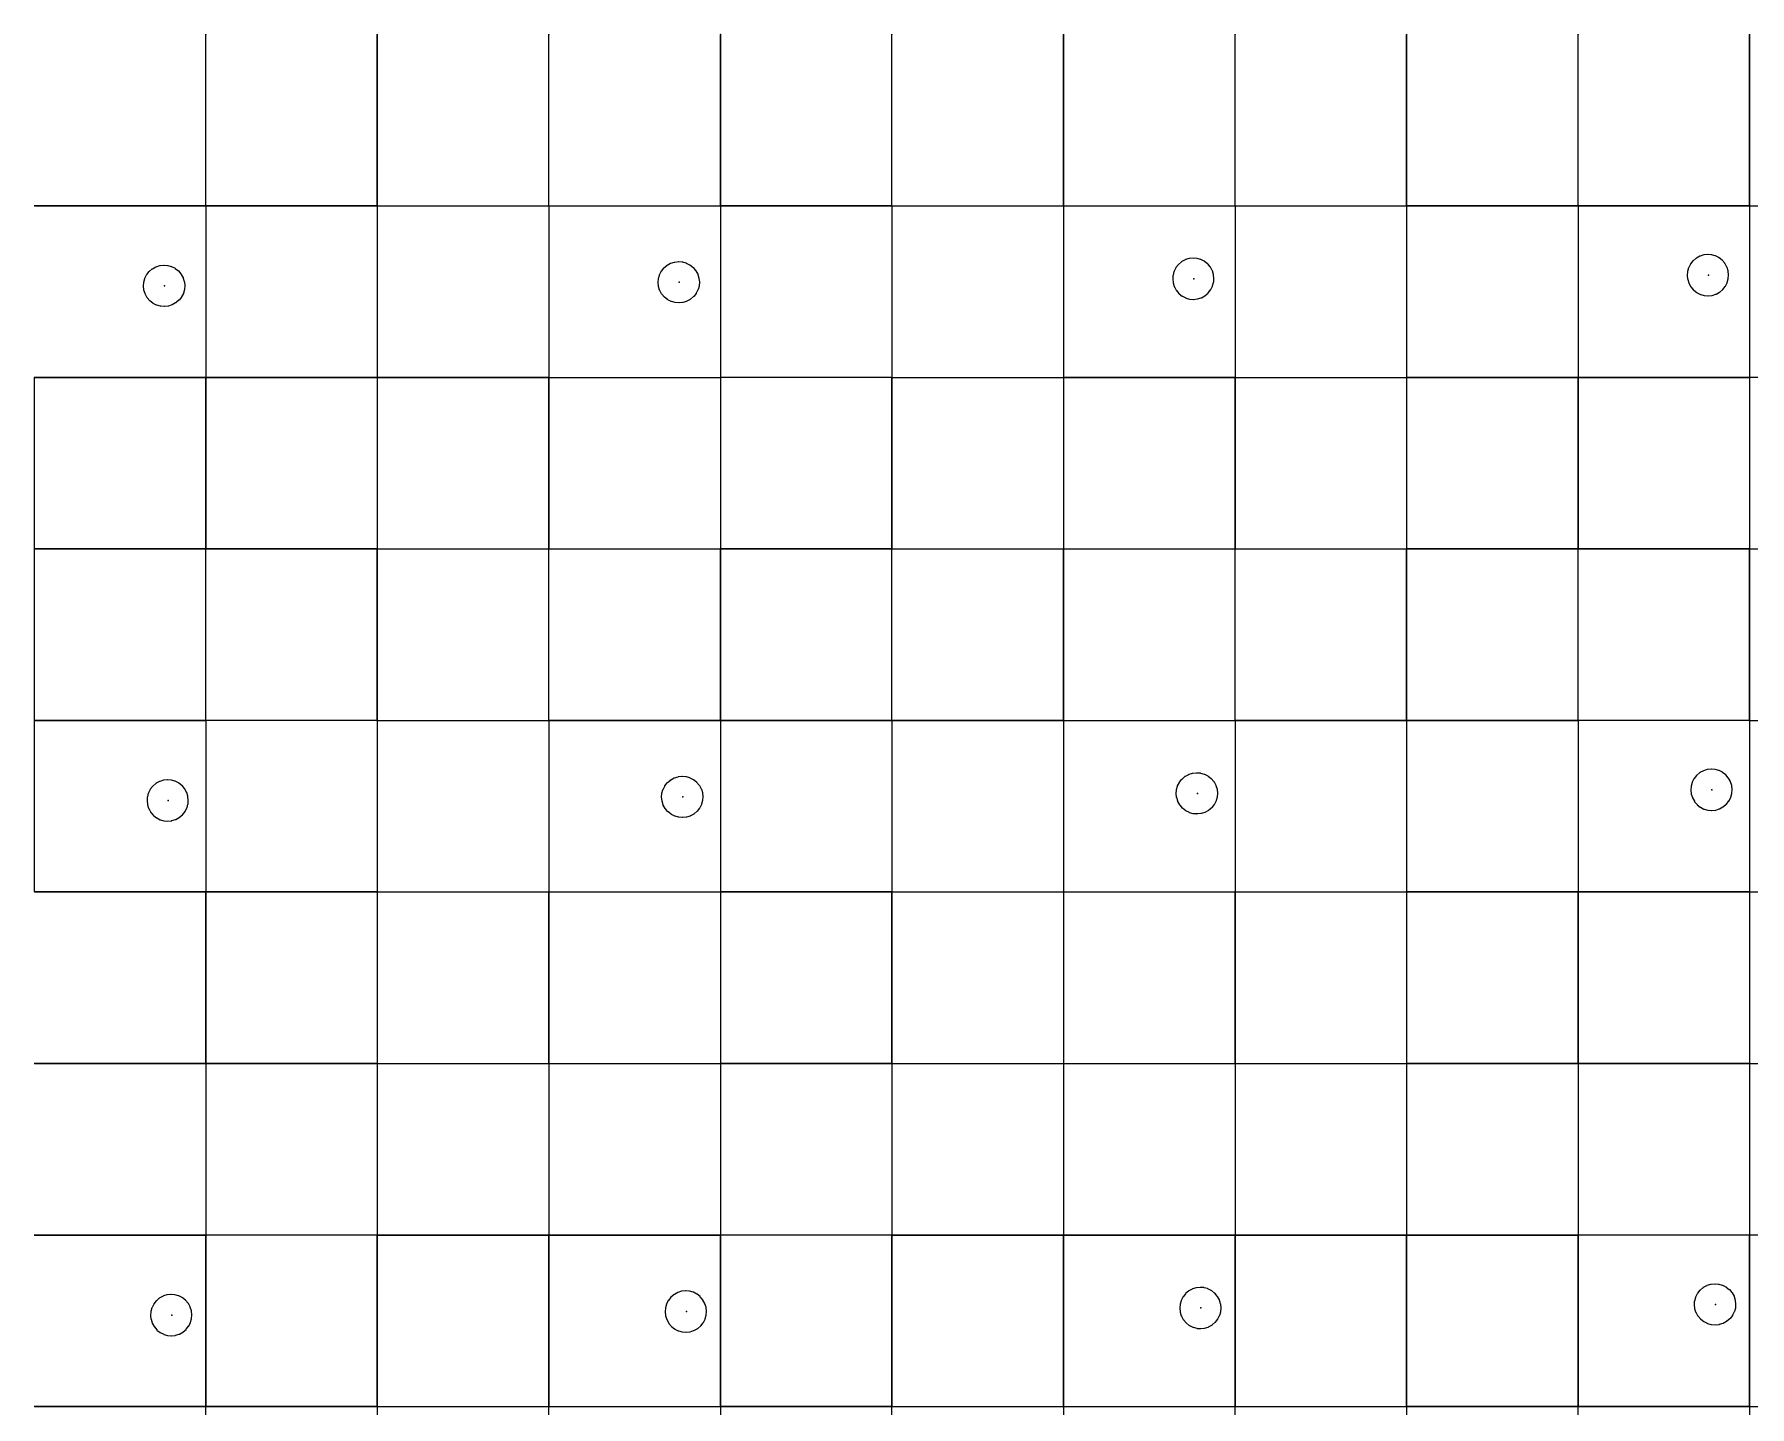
# Model space of a CAD drawing. Header units: metres. Extents: x 0 to 398, y -24 to 612.
# Drawn here: x 171 to 261, y 135 to 207 of the extents above; entities that cross this region are included whole.
import ezdxf

# ---------------------------------------------------------------- set-up
doc = ezdxf.new("R2010")
doc.units = ezdxf.units.M
doc.layers.add('LAYER_01_CUT', color=7, linetype='Continuous')
doc.layers.add('LAYER_04_GRID', color=7, linetype='Continuous')

msp = doc.modelspace()

# ---------------------------------------------------------------- linework, layer by layer
at = {"layer": 'LAYER_01_CUT'}
for points in [[(180, 198.006), (180, 207), (180, 206.994)], [(188.994, 207), (189, 207), (189, 198.006), (189, 198), (189, 189.006)], [(189, 207), (189, 206.994)], [(198, 198.006), (198, 207), (198, 206.994)], [(206.994, 207), (207, 207), (207, 198.006), (207, 198), (207, 189.006)], [(207, 207), (207, 206.994)], [(216, 198.006), (216, 207), (216, 206.994)], [(224.994, 207), (225, 207), (225, 198.006), (225, 198), (225, 189.006)], [(225, 207), (225, 206.994)], [(234, 198.006), (234, 207), (234, 206.994)], [(242.994, 207), (243, 207), (243, 198.006), (243, 198), (243, 189.006)], [(243, 207), (243, 206.994)], [(252, 198.006), (252, 207), (252, 206.994)], [(260.994, 207), (261, 207), (261, 198.006), (261, 198), (261, 189.006)], [(261, 207), (261, 206.994)], [(180, 198), (180, 206.994)], [(189, 198), (189, 206.994)], [(198, 198), (198, 206.994)], [(207, 198), (207, 206.994)], [(216, 198), (216, 206.994)], [(225, 198), (225, 206.994)], [(234, 198), (234, 206.994)], [(243, 198), (243, 206.994)], [(252, 198), (252, 206.994)], [(261, 198), (261, 206.994)], [(179.994, 198), (171, 198)], [(171.006, 198), (171, 198)], [(171.006, 198), (180, 198)], [(179.994, 198), (180, 198), (180, 189.006)], [(180, 198), (180, 198.006)], [(180, 198), (180, 197.994)], [(180, 198), (188.994, 198)], [(180, 198), (180.006, 198)], [(189, 198), (180.006, 198)], [(189, 198), (188.994, 198)], [(189, 198), (189, 197.994)], [(189, 198), (197.994, 198)], [(189, 198), (189.006, 198)], [(189.006, 198), (198, 198)], [(197.994, 198), (198, 198), (198, 189.006)], [(198, 198), (198, 198.006)], [(198.006, 198), (198, 198)], [(198, 198), (198, 197.994)], [(198, 198), (206.994, 198)], [(198.006, 198), (207, 198)], [(207, 198), (206.994, 198)], [(207, 198), (207, 197.994)], [(207, 198), (215.994, 198)], [(207, 198), (207.006, 198)], [(216, 198), (207.006, 198)], [(215.994, 198), (216, 198), (216, 189.006)], [(216, 198), (216, 198.006)], [(216, 198), (216, 197.994)], [(216, 198), (224.994, 198)], [(216, 198), (216.006, 198)], [(216.006, 198), (225, 198)], [(224.994, 198), (225, 198)], [(225.006, 198), (225, 198)], [(225, 198), (225, 197.994)], [(225, 198), (233.994, 198)], [(225.006, 198), (234, 198)], [(233.994, 198), (234, 198), (234, 189.006)], [(234, 198), (234, 198.006)], [(234, 198), (234, 197.994)], [(234, 198), (242.994, 198)], [(234, 198), (234.006, 198)], [(234.006, 198), (243, 198)], [(242.994, 198), (243, 198)], [(251.994, 198), (243, 198)], [(243.006, 198), (243, 198)], [(243, 198), (243, 197.994)], [(243.006, 198), (252, 198)], [(251.994, 198), (252, 198), (252, 189.006)], [(252, 198), (252, 198.006)], [(252, 198), (252, 197.994)], [(252, 198), (260.994, 198)], [(252, 198), (252.006, 198)], [(261, 198), (252.006, 198)], [(261, 198), (260.994, 198)], [(261, 198), (261, 197.994)], [(261, 198), (269.994, 198)], [(261, 198), (261.006, 198)], [(180, 197.994), (180, 189)], [(189, 197.994), (189, 189)], [(198, 197.994), (198, 189)], [(207, 197.994), (207, 189)], [(216, 197.994), (216, 189)], [(225, 197.994), (225, 189)], [(234, 197.994), (234, 189)], [(243, 197.994), (243, 189)], [(252, 197.994), (252, 189)], [(261, 197.994), (261, 189)], [(259.026, 193.299), (259.034, 193.301), (259.222, 193.358), (259.23, 193.361), (259.238, 193.365), (259.415, 193.461), (259.422, 193.466), (259.436, 193.477), (259.591, 193.608), (259.597, 193.615), (259.722, 193.774), (259.727, 193.781), (259.731, 193.789), (259.82, 193.966), (259.824, 193.974), (259.826, 193.982), (259.877, 194.165), (259.879, 194.173), (259.88, 194.181), (259.895, 194.36), (259.895, 194.368), (259.894, 194.376), (259.875, 194.566), (259.874, 194.575), (259.872, 194.583), (259.814, 194.771), (259.811, 194.779), (259.807, 194.787), (259.711, 194.964), (259.706, 194.971), (259.695, 194.985), (259.564, 195.14), (259.558, 195.146), (259.398, 195.271), (259.391, 195.276), (259.384, 195.28), (259.206, 195.369), (259.198, 195.372), (259.19, 195.375), (259.007, 195.426), (258.999, 195.428), (258.991, 195.429), (258.812, 195.444), (258.804, 195.444), (258.796, 195.443), (258.606, 195.424), (258.597, 195.422), (258.589, 195.42), (258.401, 195.363), (258.393, 195.36), (258.385, 195.356), (258.208, 195.26), (258.201, 195.255), (258.187, 195.244), (258.032, 195.113), (258.026, 195.106), (257.901, 194.947), (257.896, 194.94), (257.892, 194.932), (257.803, 194.755), (257.8, 194.747), (257.797, 194.739), (257.746, 194.556), (257.744, 194.548), (257.743, 194.54), (257.729, 194.361), (257.728, 194.353), (257.729, 194.345), (257.748, 194.155), (257.75, 194.146), (257.752, 194.138), (257.809, 193.95), (257.812, 193.942), (257.816, 193.934), (257.912, 193.757), (257.917, 193.75), (257.928, 193.736), (258.059, 193.581), (258.066, 193.575), (258.225, 193.45), (258.232, 193.445), (258.24, 193.441), (258.417, 193.352), (258.425, 193.349), (258.433, 193.346), (258.616, 193.295), (258.624, 193.293), (258.632, 193.292), (258.811, 193.278), (258.819, 193.277), (258.827, 193.278), (259.018, 193.297), (259.026, 193.299)], [(177.234, 192.886), (177.227, 192.891), (177.068, 193.016), (177.061, 193.022), (176.93, 193.177), (176.919, 193.19), (176.914, 193.198), (176.818, 193.375), (176.814, 193.383), (176.811, 193.391), (176.754, 193.579), (176.752, 193.587), (176.75, 193.595), (176.731, 193.785), (176.73, 193.794), (176.731, 193.801), (176.745, 193.98), (176.746, 193.988), (176.748, 193.996), (176.799, 194.18), (176.802, 194.188), (176.805, 194.196), (176.894, 194.373), (176.898, 194.381), (176.903, 194.388), (177.028, 194.547), (177.034, 194.554), (177.189, 194.685), (177.203, 194.696), (177.21, 194.701), (177.387, 194.797), (177.395, 194.8), (177.403, 194.803), (177.591, 194.861), (177.599, 194.863), (177.608, 194.864), (177.798, 194.884), (177.806, 194.884), (177.814, 194.884), (177.993, 194.869), (178.001, 194.868), (178.009, 194.866), (178.192, 194.816), (178.2, 194.813), (178.208, 194.81), (178.386, 194.721), (178.393, 194.716), (178.4, 194.711), (178.56, 194.586), (178.566, 194.58), (178.697, 194.425), (178.708, 194.412), (178.713, 194.404), (178.809, 194.228), (178.813, 194.22), (178.816, 194.212), (178.873, 194.024), (178.876, 194.015), (178.877, 194.007), (178.896, 193.817), (178.897, 193.809), (178.896, 193.801), (178.882, 193.622), (178.881, 193.614), (178.879, 193.606), (178.828, 193.422), (178.825, 193.414), (178.822, 193.407), (178.733, 193.229), (178.729, 193.222), (178.724, 193.214), (178.599, 193.055), (178.593, 193.049), (178.438, 192.918), (178.424, 192.906), (178.417, 192.902), (178.24, 192.806), (178.232, 192.802), (178.224, 192.799), (178.036, 192.741), (178.028, 192.739), (178.019, 192.738), (177.829, 192.718), (177.821, 192.718), (177.813, 192.718), (177.634, 192.733), (177.626, 192.734), (177.618, 192.736), (177.435, 192.787), (177.427, 192.789), (177.419, 192.793), (177.242, 192.882), (177.234, 192.886)], [(205.896, 194.003), (205.896, 193.995), (205.896, 193.987), (205.881, 193.808), (205.88, 193.8), (205.878, 193.792), (205.827, 193.609), (205.825, 193.601), (205.821, 193.593), (205.732, 193.416), (205.728, 193.408), (205.723, 193.401), (205.598, 193.242), (205.592, 193.235), (205.437, 193.104), (205.423, 193.093), (205.416, 193.088), (205.239, 192.992), (205.231, 192.988), (205.223, 192.985), (205.035, 192.928), (205.027, 192.926), (205.019, 192.924), (204.829, 192.905), (204.82, 192.904), (204.813, 192.905), (204.634, 192.92), (204.626, 192.921), (204.618, 192.922), (204.434, 192.973), (204.426, 192.976), (204.418, 192.979), (204.241, 193.068), (204.233, 193.072), (204.226, 193.077), (204.067, 193.203), (204.06, 193.208), (203.929, 193.363), (203.918, 193.377), (203.913, 193.384), (203.817, 193.561), (203.814, 193.569), (203.811, 193.577), (203.753, 193.765), (203.751, 193.773), (203.75, 193.782), (203.73, 193.972), (203.73, 193.98), (203.73, 193.988), (203.745, 194.167), (203.746, 194.175), (203.748, 194.183), (203.798, 194.366), (203.801, 194.374), (203.804, 194.382), (203.893, 194.56), (203.898, 194.567), (203.903, 194.574), (204.028, 194.734), (204.034, 194.74), (204.189, 194.871), (204.202, 194.882), (204.21, 194.887), (204.387, 194.983), (204.394, 194.987), (204.403, 194.99), (204.59, 195.047), (204.599, 195.05), (204.607, 195.051), (204.797, 195.07), (204.805, 195.071), (204.813, 195.071), (204.992, 195.056), (205, 195.055), (205.008, 195.053), (205.192, 195.002), (205.2, 195), (205.207, 194.996), (205.385, 194.907), (205.392, 194.903), (205.4, 194.898), (205.559, 194.773), (205.566, 194.767), (205.696, 194.612), (205.708, 194.598), (205.712, 194.591), (205.808, 194.414), (205.812, 194.406), (205.815, 194.398), (205.873, 194.21), (205.875, 194.202), (205.876, 194.194), (205.896, 194.003)], [(232.392, 195.089), (232.384, 195.094), (232.207, 195.183), (232.199, 195.186), (232.191, 195.189), (232.007, 195.239), (231.999, 195.241), (231.992, 195.242), (231.812, 195.257), (231.805, 195.257), (231.796, 195.257), (231.606, 195.237), (231.598, 195.236), (231.59, 195.234), (231.402, 195.176), (231.394, 195.173), (231.386, 195.17), (231.209, 195.074), (231.202, 195.069), (231.188, 195.058), (231.033, 194.927), (231.027, 194.92), (230.902, 194.761), (230.897, 194.754), (230.893, 194.746), (230.804, 194.569), (230.8, 194.561), (230.798, 194.553), (230.747, 194.369), (230.745, 194.361), (230.744, 194.353), (230.729, 194.174), (230.729, 194.167), (230.729, 194.158), (230.749, 193.968), (230.75, 193.96), (230.752, 193.952), (230.81, 193.764), (230.813, 193.756), (230.817, 193.748), (230.913, 193.571), (230.917, 193.563), (230.929, 193.55), (231.06, 193.395), (231.066, 193.389), (231.225, 193.264), (231.233, 193.259), (231.24, 193.254), (231.418, 193.166), (231.426, 193.162), (231.433, 193.16), (231.617, 193.109), (231.625, 193.107), (231.633, 193.106), (231.812, 193.091), (231.82, 193.091), (231.828, 193.091), (232.018, 193.111), (232.027, 193.112), (232.035, 193.114), (232.223, 193.172), (232.231, 193.175), (232.239, 193.179), (232.415, 193.275), (232.423, 193.279), (232.436, 193.291), (232.592, 193.421), (232.597, 193.428), (232.722, 193.587), (232.728, 193.595), (232.732, 193.602), (232.821, 193.779), (232.824, 193.787), (232.827, 193.795), (232.878, 193.979), (232.879, 193.987), (232.88, 193.995), (232.895, 194.174), (232.895, 194.182), (232.895, 194.19), (232.876, 194.38), (232.874, 194.388), (232.872, 194.397), (232.814, 194.584), (232.811, 194.593), (232.808, 194.6), (232.712, 194.777), (232.707, 194.785), (232.696, 194.798), (232.565, 194.953), (232.558, 194.959), (232.399, 195.084), (232.392, 195.089)], [(179.994, 189), (171, 189), (171, 180.006), (171, 180), (171, 171.006), (171, 171), (171, 162.006)], [(171.006, 189), (171, 189)], [(171.006, 189), (180, 189)], [(179.994, 189), (180, 189)], [(180, 189.006), (180, 189)], [(180, 180.006), (180, 189), (188.994, 189)], [(180, 188.994), (180, 189)], [(180, 189), (180.006, 189)], [(189, 189), (180.006, 189)], [(189, 189), (188.994, 189)], [(189, 189.006), (189, 189)], [(197.994, 189), (189, 189), (189, 180.006), (189, 180), (189, 171.006), (189, 171), (189, 162.006)], [(189, 188.994), (189, 189)], [(189, 189), (189.006, 189)], [(189.006, 189), (198, 189)], [(197.994, 189), (198, 189)], [(198, 189.006), (198, 189)], [(198, 180.006), (198, 189), (206.994, 189)], [(198.006, 189), (198, 189)], [(198, 188.994), (198, 189)], [(198.006, 189), (207, 189)], [(207, 189), (206.994, 189)], [(207, 189.006), (207, 189)], [(215.994, 189), (207, 189), (207, 180.006), (207, 180), (207, 171.006), (207, 171), (207, 162.006)], [(207, 188.994), (207, 189)], [(207, 189), (207.006, 189)], [(216, 189), (207.006, 189)], [(216, 189), (215.994, 189)], [(216, 189.006), (216, 189)], [(216, 180.006), (216, 189), (224.994, 189)], [(216, 188.994), (216, 189)], [(216, 189), (216.006, 189)], [(216.006, 189), (225, 189)], [(224.994, 189), (225, 189)], [(225, 189.006), (225, 189)], [(233.994, 189), (225, 189), (225, 180.006), (225, 180), (225, 171.006), (225, 171), (225, 162.006)], [(225.006, 189), (225, 189)], [(225, 188.994), (225, 189)], [(225.006, 189), (234, 189)], [(234, 189), (233.994, 189)], [(234, 189.006), (234, 189)], [(234, 180.006), (234, 189), (242.994, 189)], [(234, 188.994), (234, 189)], [(234, 189), (234.006, 189)], [(234.006, 189), (243, 189)], [(242.994, 189), (243, 189)], [(243, 189.006), (243, 189)], [(251.994, 189), (243, 189), (243, 180.006), (243, 180), (243, 171.006), (243, 171), (243, 162.006)], [(243.006, 189), (243, 189)], [(243, 188.994), (243, 189)], [(243.006, 189), (252, 189)], [(251.994, 189), (252, 189)], [(252, 189.006), (252, 189)], [(252, 180.006), (252, 189), (260.994, 189)], [(252, 188.994), (252, 189)], [(252, 189), (252.006, 189)], [(261, 189), (252.006, 189)], [(261, 189), (260.994, 189)], [(261, 189.006), (261, 189)], [(269.994, 189), (261, 189), (261, 180.006), (261, 180), (261, 171.006), (261, 171), (261, 162.006)], [(261, 188.994), (261, 189)], [(261, 189), (261.006, 189)], [(180, 188.994), (180, 180)], [(189, 188.994), (189, 180)], [(198, 188.994), (198, 180)], [(207, 188.994), (207, 180)], [(216, 188.994), (216, 180)], [(225, 188.994), (225, 180)], [(234, 188.994), (234, 180)], [(243, 188.994), (243, 180)], [(252, 188.994), (252, 180)], [(261, 188.994), (261, 180)], [(179.994, 180), (171, 180)], [(171.006, 180), (171, 180)], [(171.006, 180), (180, 180)], [(179.994, 180), (180, 180)], [(180, 180), (180, 180.006)], [(180, 171.006), (180, 180), (180, 179.994)], [(180, 180), (188.994, 180)], [(180, 180), (180.006, 180)], [(189, 180), (180.006, 180)], [(189, 180), (188.994, 180)], [(189, 180), (189, 179.994)], [(189, 180), (197.994, 180)], [(189, 180), (189.006, 180)], [(189.006, 180), (198, 180)], [(197.994, 180), (198, 180)], [(198, 180), (198, 180.006)], [(198, 171.006), (198, 180), (198, 179.994)], [(198.006, 180), (198, 180)], [(198, 180), (206.994, 180)], [(198.006, 180), (207, 180)], [(207, 180), (206.994, 180)], [(207, 180), (207, 179.994)], [(207, 180), (215.994, 180)], [(207, 180), (207.006, 180)], [(216, 180), (207.006, 180)], [(216, 180), (215.994, 180)], [(216, 180), (216, 180.006)], [(216, 171.006), (216, 180), (216, 179.994)], [(216, 180), (224.994, 180)], [(216, 180), (216.006, 180)], [(216.006, 180), (225, 180)], [(224.994, 180), (225, 180)], [(225.006, 180), (225, 180)], [(225, 180), (225, 179.994)], [(225, 180), (233.994, 180)], [(225.006, 180), (234, 180)], [(234, 180), (233.994, 180)], [(234, 180), (234, 180.006)], [(234, 171.006), (234, 180), (234, 179.994)], [(234, 180), (242.994, 180)], [(234, 180), (234.006, 180)], [(234.006, 180), (243, 180)], [(242.994, 180), (243, 180)], [(251.994, 180), (243, 180)], [(243.006, 180), (243, 180)], [(243, 180), (243, 179.994)], [(243.006, 180), (252, 180)], [(251.994, 180), (252, 180)], [(252, 180), (252, 180.006)], [(252, 171.006), (252, 180), (252, 179.994)], [(252, 180), (260.994, 180)], [(252, 180), (252.006, 180)], [(261, 180), (252.006, 180)], [(261, 180), (260.994, 180)], [(261, 180), (261, 179.994)], [(261, 180), (269.994, 180)], [(261, 180), (261.006, 180)], [(180, 171), (180, 179.994)], [(189, 171), (189, 179.994)], [(198, 171), (198, 179.994)], [(207, 171), (207, 179.994)], [(216, 171), (216, 179.994)], [(225, 171), (225, 179.994)], [(234, 171), (234, 179.994)], [(243, 171), (243, 179.994)], [(252, 171), (252, 179.994)], [(261, 171), (261, 179.994)], [(179.994, 171), (171, 171)], [(171.006, 171), (171, 171)], [(171.006, 171), (180, 171)], [(179.994, 171), (180, 171)], [(180, 171), (180, 171.006)], [(188.994, 171), (180, 171), (180, 162.006)], [(180, 171), (180, 170.994)], [(180, 171), (180.006, 171)], [(189, 171), (180.006, 171)], [(189, 171), (188.994, 171)], [(189, 171), (189, 170.994)], [(189, 171), (197.994, 171)], [(189, 171), (189.006, 171)], [(189.006, 171), (198, 171)], [(197.994, 171), (198, 171)], [(198, 171), (198, 171.006)], [(206.994, 171), (198, 171), (198, 162.006)], [(198.006, 171), (198, 171)], [(198, 171), (198, 170.994)], [(198.006, 171), (207, 171)], [(207, 171), (206.994, 171)], [(207, 171), (207, 170.994)], [(207, 171), (215.994, 171)], [(207, 171), (207.006, 171)], [(216, 171), (207.006, 171)], [(216, 171), (215.994, 171)], [(216, 171), (216, 171.006)], [(224.994, 171), (216, 171), (216, 162.006)], [(216, 171), (216, 170.994)], [(216, 171), (216.006, 171)], [(216.006, 171), (225, 171)], [(224.994, 171), (225, 171)], [(225.006, 171), (225, 171)], [(225, 171), (225, 170.994)], [(225, 171), (233.994, 171)], [(225.006, 171), (234, 171)], [(234, 171), (233.994, 171)], [(234, 171), (234, 171.006)], [(242.994, 171), (234, 171), (234, 162.006)], [(234, 171), (234, 170.994)], [(234, 171), (234.006, 171)], [(234.006, 171), (243, 171)], [(242.994, 171), (243, 171)], [(251.994, 171), (243, 171)], [(243.006, 171), (243, 171)], [(243, 171), (243, 170.994)], [(243.006, 171), (252, 171)], [(251.994, 171), (252, 171)], [(252, 171), (252, 171.006)], [(260.994, 171), (252, 171), (252, 162.006)], [(252, 171), (252, 170.994)], [(252, 171), (252.006, 171)], [(261, 171), (252.006, 171)], [(261, 171), (260.994, 171)], [(261, 171), (261, 170.994)], [(261, 171), (269.994, 171)], [(261, 171), (261.006, 171)], [(180, 170.994), (180, 162)], [(189, 170.994), (189, 162)], [(198, 170.994), (198, 162)], [(207, 170.994), (207, 162)], [(216, 170.994), (216, 162)], [(225, 170.994), (225, 162)], [(234, 170.994), (234, 162)], [(243, 170.994), (243, 162)], [(252, 170.994), (252, 162)], [(261, 170.994), (261, 162)], [(258.115, 166.737), (258.245, 166.582), (258.252, 166.576), (258.411, 166.451), (258.418, 166.446), (258.426, 166.442), (258.603, 166.353), (258.611, 166.349), (258.619, 166.347), (258.803, 166.296), (258.811, 166.294), (258.819, 166.293), (258.998, 166.278), (259.006, 166.278), (259.014, 166.278), (259.204, 166.298), (259.212, 166.299), (259.221, 166.301), (259.408, 166.359), (259.417, 166.362), (259.424, 166.366), (259.601, 166.462), (259.609, 166.466), (259.622, 166.478), (259.777, 166.609), (259.783, 166.615), (259.908, 166.774), (259.913, 166.782), (259.918, 166.789), (260.007, 166.967), (260.01, 166.974), (260.013, 166.982), (260.063, 167.166), (260.065, 167.174), (260.066, 167.182), (260.081, 167.361), (260.081, 167.369), (260.081, 167.377), (260.061, 167.567), (260.06, 167.575), (260.058, 167.584), (260, 167.772), (259.997, 167.78), (259.994, 167.788), (259.897, 167.964), (259.893, 167.972), (259.881, 167.985), (259.751, 168.14), (259.744, 168.146), (259.585, 168.271), (259.578, 168.277), (259.57, 168.281), (259.393, 168.37), (259.385, 168.373), (259.377, 168.376), (259.193, 168.426), (259.185, 168.428), (259.177, 168.429), (258.998, 168.444), (258.99, 168.445), (258.982, 168.444), (258.792, 168.424), (258.784, 168.423), (258.776, 168.421), (258.588, 168.363), (258.58, 168.36), (258.572, 168.357), (258.395, 168.261), (258.387, 168.256), (258.374, 168.245), (258.219, 168.114), (258.213, 168.107), (258.088, 167.948), (258.083, 167.941), (258.078, 167.933), (257.99, 167.756), (257.986, 167.748), (257.983, 167.74), (257.933, 167.556), (257.931, 167.548), (257.93, 167.541), (257.915, 167.361), (257.915, 167.354), (257.915, 167.346), (257.935, 167.155), (257.936, 167.147), (257.938, 167.139), (257.996, 166.951), (257.999, 166.943), (258.003, 166.935), (258.099, 166.758), (258.103, 166.751), (258.115, 166.737)], [(176.932, 166.981), (176.917, 166.802), (176.917, 166.794), (176.917, 166.786), (176.937, 166.596), (176.938, 166.588), (176.94, 166.579), (176.998, 166.391), (177.001, 166.383), (177.004, 166.375), (177.101, 166.199), (177.105, 166.191), (177.117, 166.178), (177.247, 166.023), (177.254, 166.017), (177.413, 165.892), (177.42, 165.886), (177.428, 165.882), (177.605, 165.793), (177.613, 165.79), (177.621, 165.787), (177.805, 165.737), (177.813, 165.735), (177.821, 165.734), (178, 165.719), (178.008, 165.718), (178.016, 165.719), (178.206, 165.739), (178.214, 165.74), (178.223, 165.742), (178.41, 165.8), (178.418, 165.803), (178.426, 165.806), (178.603, 165.902), (178.611, 165.907), (178.624, 165.918), (178.779, 166.049), (178.785, 166.056), (178.91, 166.215), (178.915, 166.222), (178.92, 166.23), (179.008, 166.407), (179.012, 166.415), (179.015, 166.423), (179.065, 166.607), (179.067, 166.615), (179.068, 166.622), (179.083, 166.802), (179.083, 166.809), (179.083, 166.817), (179.063, 167.008), (179.062, 167.016), (179.06, 167.024), (179.002, 167.212), (178.999, 167.22), (178.995, 167.228), (178.899, 167.405), (178.895, 167.412), (178.883, 167.426), (178.753, 167.581), (178.746, 167.587), (178.587, 167.712), (178.58, 167.717), (178.572, 167.721), (178.395, 167.81), (178.387, 167.814), (178.379, 167.816), (178.195, 167.867), (178.187, 167.869), (178.179, 167.87), (178, 167.885), (177.992, 167.885), (177.984, 167.885), (177.794, 167.865), (177.786, 167.864), (177.777, 167.862), (177.59, 167.804), (177.582, 167.801), (177.574, 167.797), (177.397, 167.701), (177.389, 167.697), (177.376, 167.685), (177.221, 167.554), (177.215, 167.548), (177.09, 167.389), (177.085, 167.381), (177.08, 167.374), (176.991, 167.196), (176.988, 167.189), (176.985, 167.181), (176.935, 166.997), (176.933, 166.989), (176.932, 166.981)], [(205.187, 168.055), (205.195, 168.054), (205.378, 168.003), (205.386, 168), (205.394, 167.997), (205.571, 167.908), (205.579, 167.904), (205.586, 167.899), (205.745, 167.773), (205.752, 167.767), (205.883, 167.612), (205.894, 167.599), (205.899, 167.591), (205.995, 167.415), (205.999, 167.407), (206.002, 167.399), (206.059, 167.211), (206.061, 167.203), (206.063, 167.194), (206.082, 167.004), (206.083, 166.996), (206.082, 166.988), (206.067, 166.809), (206.066, 166.801), (206.065, 166.793), (206.014, 166.609), (206.011, 166.601), (206.008, 166.594), (205.919, 166.416), (205.915, 166.409), (205.91, 166.402), (205.784, 166.242), (205.779, 166.236), (205.623, 166.105), (205.61, 166.093), (205.602, 166.089), (205.426, 165.993), (205.418, 165.989), (205.41, 165.986), (205.222, 165.928), (205.214, 165.926), (205.205, 165.925), (205.015, 165.905), (205.007, 165.905), (204.999, 165.905), (204.82, 165.92), (204.812, 165.921), (204.804, 165.923), (204.621, 165.974), (204.613, 165.976), (204.605, 165.98), (204.427, 166.069), (204.42, 166.073), (204.413, 166.078), (204.253, 166.203), (204.247, 166.209), (204.116, 166.364), (204.105, 166.378), (204.1, 166.385), (204.004, 166.562), (204, 166.57), (203.997, 166.578), (203.939, 166.766), (203.937, 166.774), (203.936, 166.782), (203.916, 166.973), (203.916, 166.981), (203.916, 166.988), (203.931, 167.168), (203.932, 167.175), (203.934, 167.183), (203.985, 167.367), (203.987, 167.375), (203.991, 167.383), (204.08, 167.56), (204.084, 167.568), (204.089, 167.575), (204.214, 167.734), (204.22, 167.741), (204.375, 167.872), (204.389, 167.883), (204.396, 167.888), (204.573, 167.984), (204.581, 167.987), (204.589, 167.99), (204.777, 168.048), (204.785, 168.05), (204.793, 168.051), (204.984, 168.071), (204.992, 168.072), (204.999, 168.071), (205.179, 168.056), (205.187, 168.055)], [(232.609, 166.28), (232.602, 166.275), (232.425, 166.179), (232.417, 166.176), (232.409, 166.173), (232.221, 166.115), (232.213, 166.113), (232.205, 166.112), (232.014, 166.092), (232.006, 166.091), (231.999, 166.092), (231.819, 166.107), (231.811, 166.108), (231.803, 166.109), (231.62, 166.16), (231.612, 166.163), (231.604, 166.166), (231.427, 166.255), (231.419, 166.259), (231.412, 166.264), (231.253, 166.39), (231.246, 166.395), (231.115, 166.551), (231.104, 166.564), (231.099, 166.572), (231.003, 166.748), (230.999, 166.756), (230.996, 166.764), (230.939, 166.952), (230.937, 166.96), (230.935, 166.969), (230.916, 167.159), (230.915, 167.167), (230.916, 167.175), (230.931, 167.354), (230.932, 167.362), (230.933, 167.37), (230.984, 167.554), (230.987, 167.562), (230.99, 167.569), (231.079, 167.747), (231.083, 167.754), (231.088, 167.761), (231.214, 167.921), (231.219, 167.927), (231.375, 168.058), (231.388, 168.07), (231.396, 168.074), (231.572, 168.17), (231.58, 168.174), (231.588, 168.177), (231.776, 168.235), (231.784, 168.237), (231.793, 168.238), (231.983, 168.258), (231.991, 168.258), (231.999, 168.258), (232.178, 168.243), (232.186, 168.242), (232.194, 168.24), (232.377, 168.189), (232.385, 168.187), (232.393, 168.183), (232.571, 168.094), (232.578, 168.09), (232.585, 168.085), (232.745, 167.96), (232.751, 167.954), (232.882, 167.799), (232.893, 167.785), (232.898, 167.778), (232.994, 167.601), (232.998, 167.593), (233.001, 167.585), (233.059, 167.397), (233.061, 167.389), (233.062, 167.381), (233.082, 167.19), (233.082, 167.182), (233.082, 167.175), (233.067, 166.995), (233.066, 166.988), (233.064, 166.98), (233.013, 166.796), (233.011, 166.788), (233.007, 166.78), (232.918, 166.603), (232.914, 166.595), (232.909, 166.588), (232.784, 166.429), (232.778, 166.422), (232.623, 166.291), (232.609, 166.28)], [(179.994, 162), (171, 162)], [(171.006, 162), (171, 162)], [(171.006, 162), (180, 162)], [(179.994, 162), (180, 162)], [(180, 162.006), (180, 162)], [(180, 153.006), (180, 162), (188.994, 162), (189, 162), (189, 153.006), (189, 153), (189, 144.006)], [(180, 161.994), (180, 162)], [(180, 162), (180.006, 162)], [(189, 162), (180.006, 162)], [(189, 162.006), (189, 162)], [(189, 161.994), (189, 162)], [(189, 162), (197.994, 162)], [(189, 162), (189.006, 162)], [(189.006, 162), (198, 162)], [(197.994, 162), (198, 162)], [(198, 162.006), (198, 162)], [(198, 153.006), (198, 162), (206.994, 162), (207, 162), (207, 153.006), (207, 153), (207, 144.006)], [(198.006, 162), (198, 162)], [(198, 161.994), (198, 162)], [(198.006, 162), (207, 162)], [(207, 162.006), (207, 162)], [(207, 161.994), (207, 162)], [(207, 162), (215.994, 162)], [(207, 162), (207.006, 162)], [(216, 162), (207.006, 162)], [(216, 162), (215.994, 162)], [(216, 162.006), (216, 162)], [(216, 153.006), (216, 162), (224.994, 162), (225, 162), (225, 153.006), (225, 153), (225, 144.006)], [(216, 161.994), (216, 162)], [(216, 162), (216.006, 162)], [(216.006, 162), (225, 162)], [(225, 162.006), (225, 162)], [(225.006, 162), (225, 162)], [(225, 161.994), (225, 162)], [(225, 162), (233.994, 162)], [(225.006, 162), (234, 162)], [(234, 162), (233.994, 162)], [(234, 162.006), (234, 162)], [(234, 153.006), (234, 162), (242.994, 162), (243, 162), (243, 153.006), (243, 153), (243, 144.006)], [(234, 161.994), (234, 162)], [(234, 162), (234.006, 162)], [(234.006, 162), (243, 162)], [(243, 162.006), (243, 162)], [(251.994, 162), (243, 162)], [(243.006, 162), (243, 162)], [(243, 161.994), (243, 162)], [(243.006, 162), (252, 162)], [(251.994, 162), (252, 162)], [(252, 162.006), (252, 162)], [(252, 153.006), (252, 162), (260.994, 162), (261, 162), (261, 153.006), (261, 153), (261, 144.006)], [(252, 161.994), (252, 162)], [(252, 162), (252.006, 162)], [(261, 162), (252.006, 162)], [(261, 162.006), (261, 162)], [(261, 161.994), (261, 162)], [(261, 162), (269.994, 162)], [(261, 162), (261.006, 162)], [(180, 161.994), (180, 153)], [(189, 161.994), (189, 153)], [(198, 161.994), (198, 153)], [(207, 161.994), (207, 153)], [(216, 161.994), (216, 153)], [(225, 161.994), (225, 153)], [(234, 161.994), (234, 153)], [(243, 161.994), (243, 153)], [(252, 161.994), (252, 153)], [(261, 161.994), (261, 153)], [(179.994, 153), (171, 153)], [(171.006, 153), (171, 153)], [(171.006, 153), (180, 153)], [(179.994, 153), (180, 153), (180, 144.006)], [(180, 153), (180, 153.006)], [(180, 153), (180, 152.994)], [(180, 153), (188.994, 153)], [(180, 153), (180.006, 153)], [(189, 153), (180.006, 153)], [(189, 153), (188.994, 153)], [(189, 153), (189, 152.994)], [(189, 153), (197.994, 153)], [(189, 153), (189.006, 153)], [(189.006, 153), (198, 153)], [(197.994, 153), (198, 153), (198, 144.006)], [(198, 153), (198, 153.006)], [(198.006, 153), (198, 153)], [(198, 153), (198, 152.994)], [(198, 153), (206.994, 153)], [(198.006, 153), (207, 153)], [(207, 153), (206.994, 153)], [(207, 153), (207, 152.994)], [(207, 153), (215.994, 153)], [(207, 153), (207.006, 153)], [(216, 153), (207.006, 153)], [(215.994, 153), (216, 153), (216, 144.006)], [(216, 153), (216, 153.006)], [(216, 153), (216, 152.994)], [(216, 153), (224.994, 153)], [(216, 153), (216.006, 153)], [(216.006, 153), (225, 153)], [(224.994, 153), (225, 153)], [(225.006, 153), (225, 153)], [(225, 153), (225, 152.994)], [(225, 153), (233.994, 153)], [(225.006, 153), (234, 153)], [(233.994, 153), (234, 153), (234, 144.006)], [(234, 153), (234, 153.006)], [(234, 153), (234, 152.994)], [(234, 153), (242.994, 153)], [(234, 153), (234.006, 153)], [(234.006, 153), (243, 153)], [(242.994, 153), (243, 153)], [(251.994, 153), (243, 153)], [(243.006, 153), (243, 153)], [(243, 153), (243, 152.994)], [(243.006, 153), (252, 153)], [(251.994, 153), (252, 153), (252, 144.006)], [(252, 153), (252, 153.006)], [(252, 153), (252, 152.994)], [(252, 153), (260.994, 153)], [(252, 153), (252.006, 153)], [(261, 153), (252.006, 153)], [(261, 153), (260.994, 153)], [(261, 153), (261, 152.994)], [(261, 153), (269.994, 153)], [(261, 153), (261.006, 153)], [(180, 152.994), (180, 144)], [(189, 152.994), (189, 144)], [(198, 152.994), (198, 144)], [(207, 152.994), (207, 144)], [(216, 152.994), (216, 144)], [(225, 152.994), (225, 144)], [(234, 152.994), (234, 144)], [(243, 152.994), (243, 144)], [(252, 152.994), (252, 144)], [(261, 152.994), (261, 144)], [(179.994, 144), (171, 144), (171.006, 144)], [(171.006, 144), (180, 144)], [(179.994, 144), (180, 144)], [(180, 144.006), (180, 144)], [(188.994, 144), (180, 144), (180.006, 144)], [(180, 135.006), (180, 144)], [(180, 143.994), (180, 144)], [(189, 144), (180.006, 144)], [(189, 144), (188.994, 144)], [(189, 144.006), (189, 144)], [(197.994, 144), (189, 144), (189.006, 144)], [(189, 135.006), (189, 144)], [(189, 143.994), (189, 144)], [(189.006, 144), (198, 144)], [(197.994, 144), (198, 144)], [(198, 144.006), (198, 144)], [(206.994, 144), (198, 144), (198.006, 144)], [(198, 135.006), (198, 144)], [(198, 143.994), (198, 144)], [(198.006, 144), (207, 144)], [(207, 144), (206.994, 144)], [(207, 144.006), (207, 144)], [(215.994, 144), (207, 144), (207.006, 144)], [(207, 135.006), (207, 144)], [(207, 143.994), (207, 144)], [(216, 144), (207.006, 144)], [(216, 144), (215.994, 144)], [(216, 144.006), (216, 144)], [(224.994, 144), (216, 144), (216.006, 144)], [(216, 135.006), (216, 144)], [(216, 143.994), (216, 144)], [(216.006, 144), (225, 144)], [(224.994, 144), (225, 144)], [(225, 144.006), (225, 144)], [(233.994, 144), (225, 144), (225.006, 144)], [(225, 135.006), (225, 144)], [(225, 143.994), (225, 144)], [(225.006, 144), (234, 144)], [(234, 144), (233.994, 144)], [(234, 144.006), (234, 144)], [(242.994, 144), (234, 144), (234.006, 144)], [(234, 135.006), (234, 144)], [(234, 143.994), (234, 144)], [(234.006, 144), (243, 144)], [(242.994, 144), (243, 144)], [(243, 144.006), (243, 144)], [(251.994, 144), (243, 144), (243.006, 144)], [(243, 135.006), (243, 144)], [(243, 143.994), (243, 144)], [(243.006, 144), (252, 144)], [(251.994, 144), (252, 144)], [(252, 144.006), (252, 144)], [(260.994, 144), (252, 144), (252.006, 144)], [(252, 135.006), (252, 144)], [(252, 143.994), (252, 144)], [(261, 144), (252.006, 144)], [(261, 144), (260.994, 144)], [(261, 144.006), (261, 144)], [(269.994, 144), (261, 144), (261.006, 144)], [(261, 135.006), (261, 144)], [(261, 143.994), (261, 144)], [(180, 143.994), (180, 135)], [(189, 143.994), (189, 135)], [(198, 143.994), (198, 135)], [(207, 143.994), (207, 135)], [(216, 143.994), (216, 135)], [(225, 143.994), (225, 135)], [(234, 143.994), (234, 135)], [(243, 143.994), (243, 135)], [(252, 143.994), (252, 135)], [(261, 143.994), (261, 135)], [(259.177, 141.445), (259.185, 141.445), (259.364, 141.43), (259.372, 141.429), (259.38, 141.427), (259.563, 141.376), (259.571, 141.374), (259.579, 141.37), (259.757, 141.281), (259.764, 141.277), (259.771, 141.272), (259.931, 141.147), (259.937, 141.141), (260.068, 140.986), (260.079, 140.972), (260.084, 140.965), (260.18, 140.788), (260.184, 140.78), (260.187, 140.772), (260.244, 140.584), (260.247, 140.576), (260.248, 140.568), (260.267, 140.378), (260.268, 140.369), (260.267, 140.362), (260.253, 140.183), (260.252, 140.175), (260.25, 140.167), (260.199, 139.983), (260.196, 139.975), (260.193, 139.967), (260.104, 139.79), (260.1, 139.782), (260.095, 139.775), (259.97, 139.616), (259.964, 139.609), (259.809, 139.478), (259.795, 139.467), (259.788, 139.462), (259.611, 139.366), (259.603, 139.363), (259.595, 139.36), (259.407, 139.302), (259.399, 139.3), (259.391, 139.299), (259.2, 139.279), (259.192, 139.279), (259.184, 139.279), (259.005, 139.294), (258.997, 139.295), (258.989, 139.297), (258.806, 139.347), (258.798, 139.35), (258.79, 139.353), (258.613, 139.442), (258.605, 139.446), (258.598, 139.452), (258.439, 139.577), (258.432, 139.583), (258.301, 139.738), (258.29, 139.751), (258.285, 139.759), (258.189, 139.935), (258.185, 139.943), (258.182, 139.951), (258.125, 140.139), (258.123, 140.148), (258.121, 140.156), (258.102, 140.346), (258.101, 140.354), (258.102, 140.362), (258.116, 140.541), (258.117, 140.549), (258.119, 140.557), (258.17, 140.741), (258.173, 140.749), (258.176, 140.756), (258.265, 140.934), (258.269, 140.941), (258.274, 140.949), (258.399, 141.108), (258.405, 141.114), (258.56, 141.245), (258.574, 141.257), (258.581, 141.261), (258.758, 141.357), (258.766, 141.361), (258.774, 141.364), (258.962, 141.422), (258.97, 141.424), (258.979, 141.425), (259.169, 141.445), (259.177, 141.445)], [(178.409, 138.743), (178.597, 138.8), (178.605, 138.803), (178.613, 138.807), (178.789, 138.903), (178.797, 138.908), (178.811, 138.919), (178.966, 139.05), (178.972, 139.056), (179.097, 139.216), (179.102, 139.223), (179.106, 139.23), (179.195, 139.408), (179.198, 139.416), (179.201, 139.424), (179.252, 139.607), (179.254, 139.615), (179.255, 139.623), (179.269, 139.802), (179.27, 139.81), (179.269, 139.818), (179.25, 140.008), (179.248, 140.017), (179.246, 140.025), (179.189, 140.213), (179.186, 140.221), (179.182, 140.229), (179.086, 140.406), (179.081, 140.413), (179.07, 140.427), (178.939, 140.582), (178.932, 140.587), (178.773, 140.713), (178.766, 140.718), (178.758, 140.722), (178.581, 140.811), (178.573, 140.814), (178.565, 140.817), (178.382, 140.868), (178.374, 140.87), (178.366, 140.871), (178.187, 140.885), (178.179, 140.886), (178.171, 140.885), (177.98, 140.866), (177.972, 140.864), (177.964, 140.862), (177.776, 140.805), (177.768, 140.802), (177.76, 140.798), (177.583, 140.702), (177.576, 140.697), (177.562, 140.686), (177.407, 140.555), (177.401, 140.548), (177.276, 140.389), (177.271, 140.382), (177.267, 140.374), (177.178, 140.197), (177.174, 140.189), (177.172, 140.181), (177.121, 139.998), (177.119, 139.99), (177.118, 139.982), (177.103, 139.803), (177.103, 139.795), (177.104, 139.787), (177.123, 139.597), (177.124, 139.588), (177.127, 139.58), (177.184, 139.392), (177.187, 139.384), (177.191, 139.376), (177.287, 139.199), (177.292, 139.192), (177.303, 139.178), (177.434, 139.023), (177.44, 139.017), (177.6, 138.892), (177.607, 138.887), (177.614, 138.883), (177.792, 138.794), (177.8, 138.791), (177.808, 138.788), (177.991, 138.737), (177.999, 138.735), (178.007, 138.734), (178.186, 138.719), (178.194, 138.719), (178.202, 138.72), (178.392, 138.739), (178.401, 138.74), (178.409, 138.743)], [(206.198, 139.602), (206.2, 139.61), (206.251, 139.794), (206.253, 139.802), (206.254, 139.81), (206.269, 139.989), (206.269, 139.996), (206.269, 140.005), (206.249, 140.195), (206.248, 140.203), (206.246, 140.211), (206.188, 140.399), (206.185, 140.407), (206.181, 140.415), (206.085, 140.592), (206.081, 140.6), (206.069, 140.613), (205.938, 140.768), (205.932, 140.774), (205.773, 140.899), (205.765, 140.904), (205.758, 140.909), (205.58, 140.997), (205.573, 141.001), (205.565, 141.003), (205.381, 141.054), (205.373, 141.056), (205.365, 141.057), (205.186, 141.072), (205.178, 141.072), (205.17, 141.072), (204.98, 141.052), (204.971, 141.051), (204.963, 141.049), (204.775, 140.991), (204.767, 140.988), (204.759, 140.984), (204.583, 140.888), (204.575, 140.884), (204.562, 140.872), (204.406, 140.742), (204.401, 140.735), (204.276, 140.576), (204.271, 140.568), (204.266, 140.561), (204.177, 140.384), (204.174, 140.376), (204.171, 140.368), (204.12, 140.184), (204.119, 140.176), (204.118, 140.168), (204.103, 139.989), (204.103, 139.981), (204.103, 139.973), (204.123, 139.783), (204.124, 139.775), (204.126, 139.766), (204.184, 139.579), (204.187, 139.57), (204.19, 139.563), (204.286, 139.386), (204.291, 139.378), (204.302, 139.365), (204.433, 139.21), (204.44, 139.204), (204.599, 139.079), (204.606, 139.074), (204.614, 139.069), (204.791, 138.98), (204.799, 138.977), (204.807, 138.974), (204.991, 138.924), (204.999, 138.922), (205.006, 138.921), (205.186, 138.906), (205.193, 138.906), (205.202, 138.906), (205.392, 138.926), (205.4, 138.927), (205.408, 138.929), (205.596, 138.987), (205.604, 138.99), (205.612, 138.993), (205.789, 139.089), (205.796, 139.094), (205.81, 139.105), (205.965, 139.236), (205.971, 139.243), (206.096, 139.402), (206.101, 139.409), (206.105, 139.417), (206.194, 139.594), (206.198, 139.602)], [(232.809, 139.292), (232.964, 139.423), (232.97, 139.429), (233.095, 139.589), (233.1, 139.596), (233.104, 139.603), (233.193, 139.781), (233.197, 139.789), (233.199, 139.797), (233.25, 139.98), (233.252, 139.988), (233.253, 139.996), (233.268, 140.175), (233.268, 140.183), (233.268, 140.191), (233.248, 140.381), (233.247, 140.39), (233.245, 140.398), (233.187, 140.586), (233.184, 140.594), (233.18, 140.602), (233.084, 140.778), (233.08, 140.786), (233.068, 140.8), (232.938, 140.955), (232.931, 140.96), (232.772, 141.086), (232.764, 141.091), (232.757, 141.095), (232.579, 141.184), (232.572, 141.187), (232.564, 141.19), (232.38, 141.241), (232.372, 141.242), (232.364, 141.243), (232.185, 141.258), (232.177, 141.259), (232.169, 141.258), (231.979, 141.239), (231.971, 141.237), (231.962, 141.235), (231.775, 141.178), (231.766, 141.175), (231.759, 141.171), (231.582, 141.075), (231.574, 141.07), (231.561, 141.059), (231.406, 140.928), (231.4, 140.921), (231.275, 140.762), (231.27, 140.755), (231.265, 140.747), (231.176, 140.57), (231.173, 140.562), (231.17, 140.554), (231.12, 140.371), (231.118, 140.363), (231.117, 140.355), (231.102, 140.176), (231.102, 140.168), (231.102, 140.16), (231.122, 139.969), (231.123, 139.961), (231.125, 139.953), (231.183, 139.765), (231.186, 139.757), (231.189, 139.749), (231.286, 139.572), (231.29, 139.565), (231.302, 139.551), (231.432, 139.396), (231.439, 139.39), (231.598, 139.265), (231.605, 139.26), (231.613, 139.256), (231.79, 139.167), (231.798, 139.163), (231.806, 139.161), (231.99, 139.11), (231.998, 139.108), (232.006, 139.107), (232.185, 139.092), (232.192, 139.092), (232.201, 139.092), (232.391, 139.112), (232.399, 139.113), (232.407, 139.115), (232.595, 139.173), (232.603, 139.176), (232.611, 139.18), (232.788, 139.276), (232.796, 139.281), (232.809, 139.292)], [(179.994, 135), (171, 135)], [(171.006, 135), (171, 135)], [(171.006, 135), (180, 135)], [(179.994, 135), (180, 135)], [(180, 135.006), (180, 135)], [(180, 126.006), (180, 135), (180, 134.994)], [(180, 135), (188.994, 135)], [(180, 135), (180.006, 135)], [(189, 135), (180.006, 135)], [(188.994, 135), (189, 135), (189, 126.006), (189, 126), (189, 117.006)], [(189, 135.006), (189, 135)], [(189, 135), (189, 134.994)], [(189, 135), (197.994, 135)], [(189, 135), (189.006, 135)], [(189.006, 135), (198, 135)], [(197.994, 135), (198, 135)], [(198, 135.006), (198, 135)], [(198, 126.006), (198, 135), (198, 134.994)], [(198.006, 135), (198, 135)], [(198, 135), (206.994, 135)], [(198.006, 135), (207, 135)], [(206.994, 135), (207, 135), (207, 126.006), (207, 126), (207, 117.006)], [(207, 135.006), (207, 135)], [(207, 135), (207, 134.994)], [(207, 135), (215.994, 135)], [(207, 135), (207.006, 135)], [(216, 135), (207.006, 135)], [(216, 135), (215.994, 135)], [(216, 135.006), (216, 135)], [(216, 126.006), (216, 135), (216, 134.994)], [(216, 135), (224.994, 135)], [(216, 135), (216.006, 135)], [(216.006, 135), (225, 135)], [(224.994, 135), (225, 135), (225, 126.006), (225, 126), (225, 117.006)], [(225, 135.006), (225, 135)], [(225.006, 135), (225, 135)], [(225, 135), (225, 134.994)], [(225, 135), (233.994, 135)], [(225.006, 135), (234, 135)], [(234, 135), (233.994, 135)], [(234, 135.006), (234, 135)], [(234, 126.006), (234, 135), (234, 134.994)], [(234, 135), (242.994, 135)], [(234, 135), (234.006, 135)], [(234.006, 135), (243, 135)], [(242.994, 135), (243, 135), (243, 126.006), (243, 126), (243, 117.006)], [(243, 135.006), (243, 135)], [(251.994, 135), (243, 135)], [(243.006, 135), (243, 135)], [(243, 135), (243, 134.994)], [(243.006, 135), (252, 135)], [(251.994, 135), (252, 135)], [(252, 135.006), (252, 135)], [(252, 126.006), (252, 135), (252, 134.994)], [(252, 135), (260.994, 135)], [(252, 135), (252.006, 135)], [(261, 135), (252.006, 135)], [(260.994, 135), (261, 135), (261, 126.006), (261, 126), (261, 117.006)], [(261, 135.006), (261, 135)], [(261, 135), (261, 134.994)], [(261, 135), (269.994, 135)], [(261, 135), (261.006, 135)]]:
    msp.add_lwpolyline(points, dxfattribs=at)
at = {"layer": 'LAYER_04_GRID'}
for p in [(177.84, 193.801), (204.84, 193.988), (231.839, 194.174), (258.839, 194.361), (178.027, 166.802), (205.026, 166.988), (232.026, 167.175), (259.025, 167.361), (178.213, 139.803), (205.213, 139.989), (232.212, 140.176), (259.211, 140.362)]:
    msp.add_point(p, dxfattribs=at)

doc.saveas('drawing.dxf')
